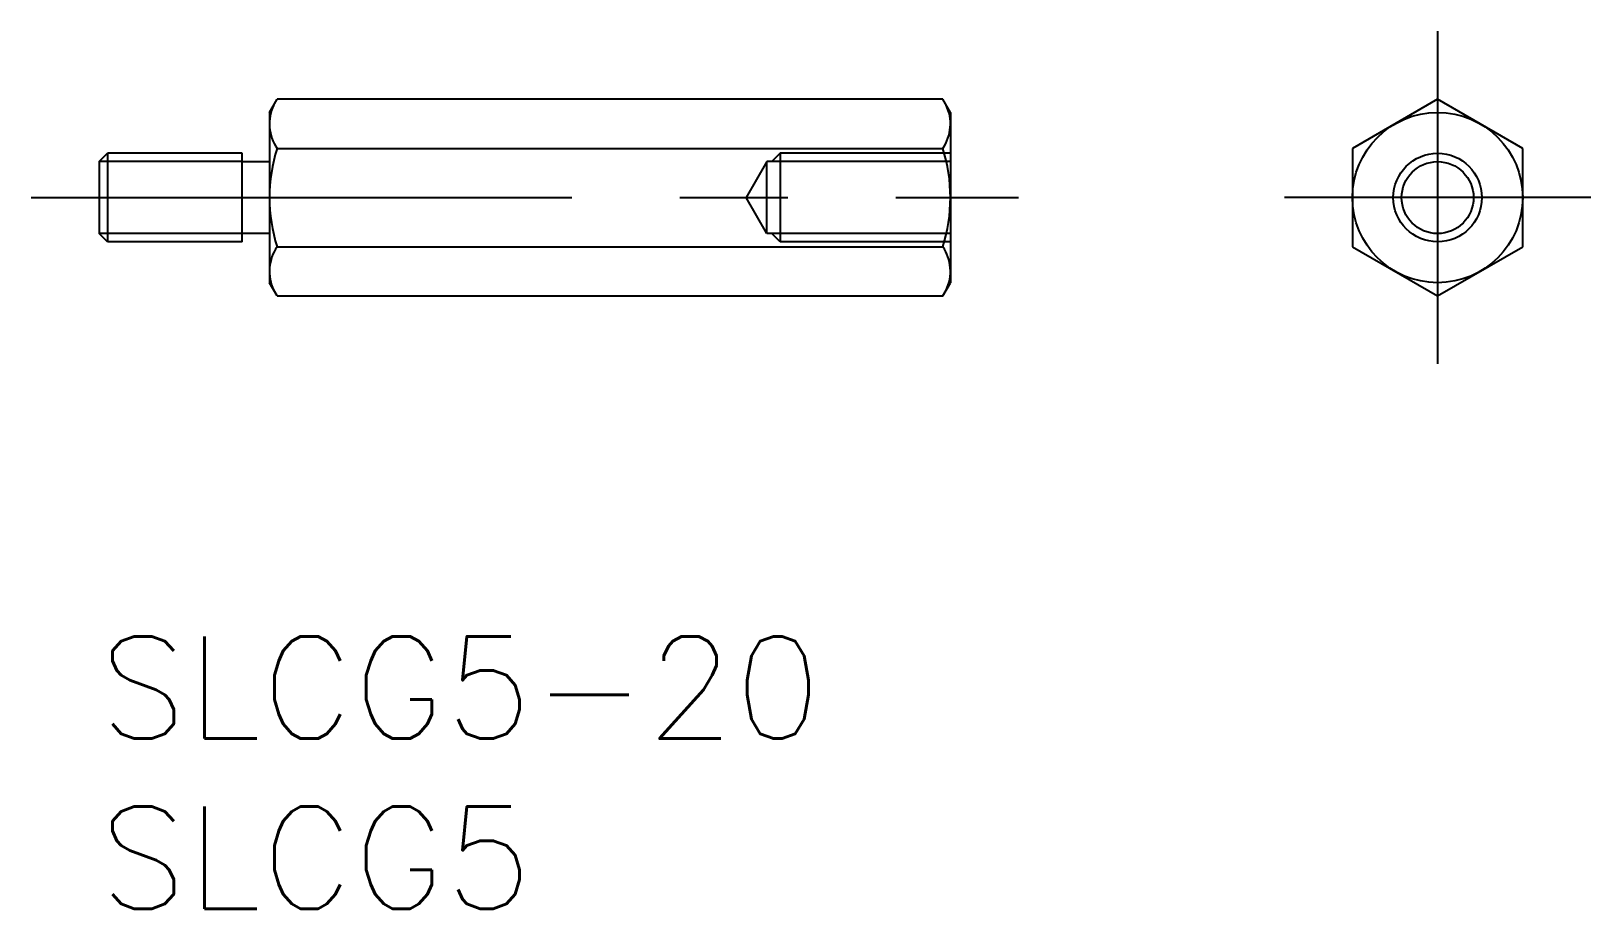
# Model space of a CAD drawing. Extents: x -2 to 43.8, y -8 to 17.8.
import ezdxf

# ---------------------------------------------------------------- set-up
doc = ezdxf.new("R2010")
doc.units = 0
doc.header["$LTSCALE"] = 0.5
doc.linetypes.add('CENTER', pattern=[50.8, 31.75, -6.35, 6.35, -6.35])
doc.linetypes.add('DASHED', pattern=[19.05, 12.7, -6.35])
for name, color, linetype in [('MSM_CENTER', 1, 'CENTER'), ('MSM_CONTINUOUS', 7, 'CONTINUOUS'), ('MSM_DASHED', 4, 'DASHED'), ('MSM_NARROW', 5, 'CONTINUOUS'), ('MSM_PART_NUMBER', 7, 'CONTINUOUS')]:
    doc.layers.add(name, color=color, linetype=linetype)
doc.styles.get("Standard").update_dxf_attribs({"font": 'txt.shx', "height": 3, "bigfont": 'bigfont.shx'})

# ---------------------------------------------------------------- blocks, each defined once
blk = doc.blocks.new('*U4')
at = {"layer": 'MSM_PART_NUMBER'}
blk.add_text('SLCG5-20', height=3, dxfattribs=at).set_placement((0, -3))
blk = doc.blocks.new('*U5')
at = {"layer": 'MSM_PART_NUMBER'}
blk.add_text('SLCG5', height=3, dxfattribs=at).set_placement((0, -8))

msp = doc.modelspace()

# ---------------------------------------------------------------- linework, layer by layer
at = {"layer": 'MSM_CENTER'}
for p, q in [((39.309, 17.774), (39.309, 8)), ((-2, 12.887), (27, 12.887)), ((43.809, 12.887), (34.809, 12.887))]:
    msp.add_line(p, q, dxfattribs=at)
at = {"layer": 'MSM_CONTINUOUS'}
for p, q in [((5, 15.387), (5.223, 15.774)), ((24.777, 15.774), (5.223, 15.774)), ((25, 15.387), (24.777, 15.774)), ((39.309, 15.774), (36.809, 14.33)), ((41.809, 14.33), (39.309, 15.774)), ((5, 15.387), (5, 10.387)), ((25, 15.387), (25, 10.387)), ((5.223, 14.33), (24.777, 14.33)), ((36.809, 14.33), (36.809, 11.443)), ((41.809, 11.443), (41.809, 14.33)), ((0, 13.943), (0.243, 14.187)), ((0, 13.943), (0, 11.83)), ((4.2, 14.187), (0.243, 14.187)), ((0.243, 14.187), (0.243, 11.587)), ((4.2, 11.587), (4.2, 14.187)), ((5, 13.937), (4.2, 13.937)), ((0.243, 11.587), (0, 11.83)), ((4.2, 11.587), (0.243, 11.587)), ((5, 11.837), (4.2, 11.837)), ((5.223, 11.443), (24.777, 11.443)), ((36.809, 11.443), (39.309, 10)), ((39.309, 10), (41.809, 11.443)), ((5.223, 10), (5, 10.387)), ((24.777, 10), (25, 10.387)), ((5.223, 10), (24.777, 10))]:
    msp.add_line(p, q, dxfattribs=at)
for radius in [2.5, 1.056]:
    msp.add_circle((39.309, 12.887), radius, dxfattribs=at)
for centre, radius, start, end in [((6.278, 15.052), 1.278, 154.3842, 214.3842), ((23.722, 15.052), 1.278, 325.6158, 25.6158), ((9.777, 12.887), 4.777, 162.412, 197.588), ((20.223, 12.887), 4.777, 342.412, 17.588), ((6.278, 10.722), 1.278, 145.6158, 205.6158), ((23.722, 10.722), 1.278, 334.3842, 34.3842)]:
    msp.add_arc(centre, radius, start, end, dxfattribs=at)
at = {"layer": 'MSM_DASHED'}
for p, q in [((19.61, 13.943), (19, 12.887)), ((25, 13.943), (19.61, 13.943)), ((19.61, 11.83), (19.61, 13.943)), ((20, 14.187), (19.75, 13.943)), ((25, 14.187), (20, 14.187)), ((20, 14.187), (20, 11.587)), ((19.61, 11.83), (19, 12.887)), ((25, 11.83), (19.61, 11.83)), ((20, 11.587), (19.75, 11.83)), ((25, 11.587), (20, 11.587))]:
    msp.add_line(p, q, dxfattribs=at)
at = {"layer": 'MSM_NARROW'}
for p, q in [((4.2, 13.943), (0, 13.943)), ((4.2, 11.83), (0, 11.83))]:
    msp.add_line(p, q, dxfattribs=at)
msp.add_circle((39.309, 12.887), 1.3, dxfattribs=at)

# ---------------------------------------------------------------- block references
at = {"layer": 'MSM_CONTINUOUS'}
for name in ['*U4', '*U5']:
    msp.add_blockref(name, (0, 0), dxfattribs=at)

doc.saveas('drawing.dxf')
